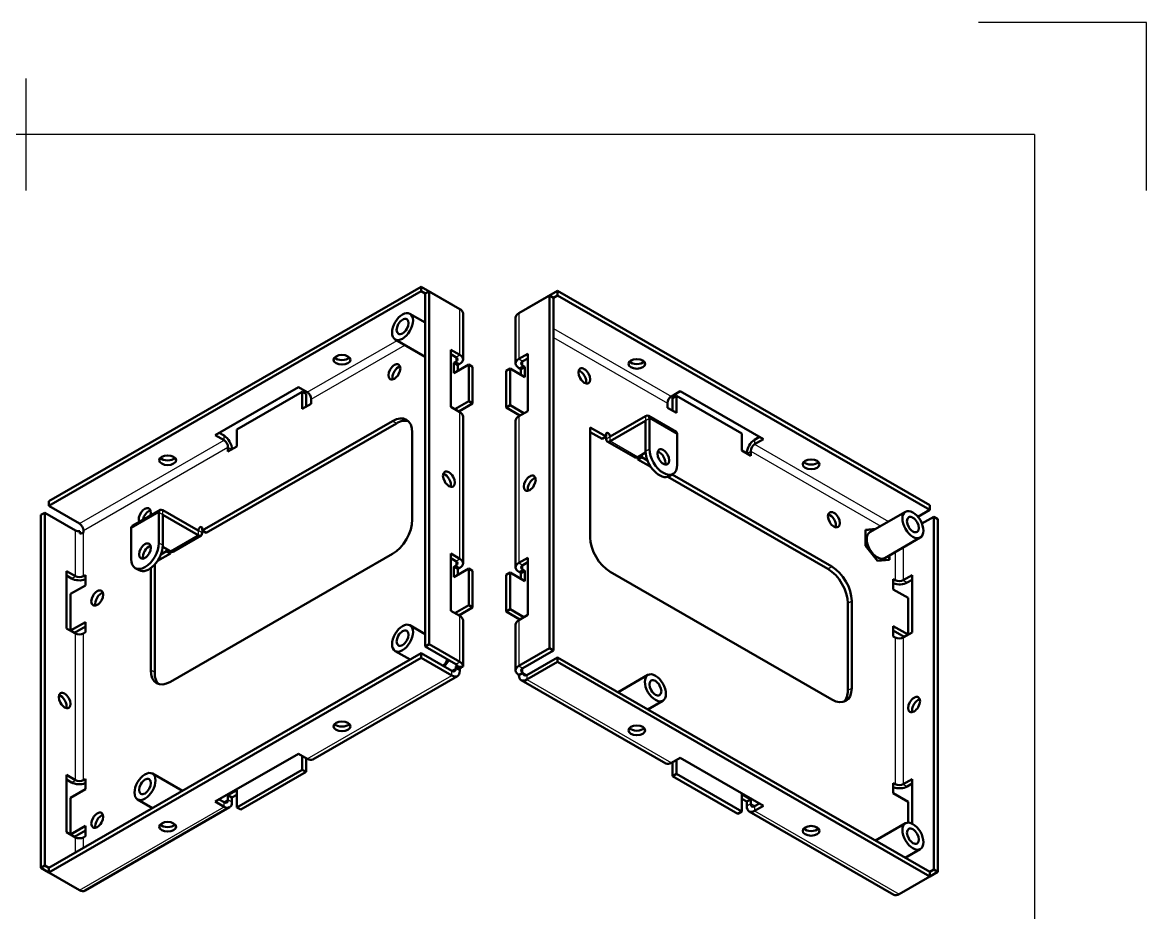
# Model space of a CAD drawing. Header units: millimetres. Extents: x 0 to 210, y 0 to 297.
# Drawn here: x 109.7 to 210, y 217.6 to 297 of the extents above; entities that cross this region are included whole.
import ezdxf

# ---------------------------------------------------------------- set-up
doc = ezdxf.new("R2010")
doc.units = ezdxf.units.MM
doc.header["$LTSCALE"] = 0.75
for name, color, linetype, lineweight in [('Border', 7, 'Continuous', 25), ('可见', 7, 'Continuous', 50), ('可见窄线', 7, 'Continuous', 25)]:
    doc.layers.add(name, color=color, linetype=linetype, lineweight=lineweight)

# ---------------------------------------------------------------- blocks, each defined once
blk = doc.blocks.new('ISO_A4(P)_SHEET')
at = {"layer": 'Border'}
for p, q in [((110, 292), (110, 282)), ((200, 287), (20, 287)), ((200, 287), (200, 10))]:
    blk.add_line(p, q, dxfattribs=at)
at = {"layer": 'Defpoints'}
for p, q in [((210, 297), (195, 297)), ((210, 282), (210, 297))]:
    blk.add_line(p, q, dxfattribs=at)

msp = doc.modelspace()

# ---------------------------------------------------------------- linework, layer by layer
at = {"layer": '可见', "extrusion": (1e-16, 0.817547, -0.575862)}
for p, q in [((112.037319, 254.286516, -24.007576), (145.271338, 273.424715, 3.162801)), ((145.271338, 273.015941, 3.450731), (112.037319, 253.877743, -23.719645)), ((148.007153, 271.849264, 0.926143), (145.271338, 273.424715, 3.162801)), ((145.271338, 273.015941, 3.450731), (145.271338, 273.424715, 3.162801)), ((145.271338, 273.015941, 3.450731), (145.626261, 272.811555, 3.160565)), ((145.624891, 272.810766, 4.027709), (145.978444, 273.014363, 4.316755)), ((145.978444, 273.014363, 4.316755), (148.714259, 271.438912, 2.080098)), ((145.978444, 241.538799, 26.487431), (145.978444, 273.014363, 4.316755)), ((154.70168, 271.487232, 0.926143), (157.437495, 273.062683, 3.162801)), ((157.437495, 273.062683, 3.162801), (190.671514, 253.924485, -24.007576)), ((157.437495, 272.65391, 3.450731), (157.437495, 273.062683, 3.162801)), ((145.624891, 272.810766, 4.027709), (145.624891, 241.335201, 26.198384)), ((156.730388, 272.652332, 4.316755), (153.994573, 271.076881, 2.080098)), ((156.730388, 241.176767, 26.487431), (156.730388, 272.652332, 4.316755)), ((157.083942, 272.448734, 4.027709), (156.730388, 272.652332, 4.316755)), ((157.437495, 272.65391, 3.450731), (157.082572, 272.449523, 3.160565)), ((157.083942, 272.448734, 4.027709), (157.083942, 240.97317, 26.198384)), ((190.671514, 253.515711, -23.719645), (157.437495, 272.65391, 3.450731)), ((145.624891, 270.239635, 2.699302), (144.268511, 271.020722, 3.808207)), ((149.007153, 271.031717, 1.502005), (149.007153, 266.943981, 4.381313)), ((153.70168, 266.581949, 4.381313), (153.70168, 270.669685, 1.502005)), ((145.624891, 267.181649, 1.618149), (142.946076, 268.724276, 3.808207)), ((148.714259, 267.351177, 4.959406), (147.922988, 267.80684, 5.606308)), ((147.922988, 267.80684, 5.606308), (147.922988, 262.69717, 9.205443)), ((147.922988, 267.399644, 5.028215), (148.360706, 267.147579, 4.67036)), ((153.994573, 266.989145, 4.959406), (154.785845, 267.444808, 5.606308)), ((154.785845, 267.037612, 5.028215), (154.348127, 266.785547, 4.67036)), ((154.785845, 267.444808, 5.606308), (154.785845, 262.335138, 9.205443)), ((148.360706, 266.740383, 4.092267), (148.183929, 266.638584, 3.947743)), ((148.183929, 266.638584, 3.947743), (148.183929, 265.718844, 4.595588)), ((148.183929, 266.638584, 3.947743), (148.537483, 266.434986, 3.658697)), ((148.183929, 265.718844, 4.595588), (149.509755, 266.482336, 5.679512)), ((148.537483, 266.434986, 3.658697), (148.714259, 266.536785, 3.80322)), ((148.537483, 265.922442, 4.019722), (148.537483, 266.434986, 3.658697)), ((149.509755, 266.482336, 5.679512), (149.509755, 263.212147, 7.982959)), ((149.863308, 266.278738, 5.390466), (149.509755, 266.482336, 5.679512)), ((149.863308, 263.008549, 7.693913), (149.863308, 266.278738, 5.390466)), ((153.199078, 266.120304, 5.679512), (152.845525, 265.916706, 5.390466)), ((152.845525, 265.916706, 5.390466), (152.845525, 262.646518, 7.693913)), ((153.199078, 262.850115, 7.982959), (153.199078, 266.120304, 5.679512)), ((154.524904, 265.356812, 4.595588), (153.199078, 266.120304, 5.679512)), ((154.17135, 266.072955, 3.658697), (153.994573, 266.174754, 3.80322)), ((154.524904, 266.276552, 3.947743), (154.17135, 266.072955, 3.658697)), ((154.17135, 265.56041, 4.019722), (154.17135, 266.072955, 3.658697)), ((154.348127, 266.378351, 4.092267), (154.524904, 266.276552, 3.947743)), ((154.524904, 266.276552, 3.947743), (154.524904, 265.356812, 4.595588)), ((126.886561, 260.189276, -14.759202), (134.311183, 264.464831, -8.689224)), ((128.826881, 260.703465, -15.548674), (134.660512, 264.062829, -10.779406)), ((134.311183, 264.464831, -8.689224), (135.102454, 264.009168, -9.336126)), ((134.660512, 264.062829, -10.779406), (135.014066, 263.859231, -11.068452)), ((134.660512, 264.062829, -10.779406), (134.660512, 262.529928, -9.699665)), ((135.014066, 262.733526, -10.275531), (135.014066, 263.859231, -11.068452)), ((168.39765, 264.1028, -8.689224), (167.606379, 263.647137, -9.336126)), ((168.39765, 264.1028, -8.689224), (175.822272, 259.827245, -14.759202)), ((135.456007, 262.988023, -9.04931), (134.660512, 262.529928, -9.699665)), ((135.456007, 263.396797, -9.337241), (135.456007, 262.988023, -9.04931)), ((149.509755, 263.212147, 7.982959), (148.269235, 262.49778, 6.968776)), ((148.622789, 262.294182, 6.67973), (149.863308, 263.008549, 7.693913)), ((149.509755, 263.212147, 7.982959), (149.863308, 263.008549, 7.693913)), ((152.845525, 262.646518, 7.693913), (153.199078, 262.850115, 7.982959)), ((153.199078, 262.850115, 7.982959), (154.439598, 262.135748, 6.968776)), ((167.252826, 263.034765, -9.337241), (167.252826, 262.625992, -9.04931)), ((167.694767, 263.4972, -11.068452), (168.048321, 263.700797, -10.779406)), ((167.694767, 262.371494, -10.275531), (167.694767, 263.4972, -11.068452)), ((168.048321, 263.700797, -10.779406), (173.881952, 260.341433, -15.548674)), ((168.048321, 263.700797, -10.779406), (168.048321, 262.167897, -9.699665)), ((147.922988, 262.69717, 9.205443), (148.714259, 262.241507, 8.558542)), ((149.007153, 261.834312, 7.980449), (149.007153, 248.753558, 17.194236)), ((154.086044, 261.93215, 6.67973), (152.845525, 262.646518, 7.693913)), ((154.785845, 262.335138, 9.205443), (153.994573, 261.879475, 8.558542)), ((162.129837, 260.057666, -0.965299), (165.290503, 261.877773, 1.618694)), ((165.542514, 261.902536, 1.909504), (168.017388, 260.477351, -0.113822)), ((167.252826, 262.625992, -9.04931), (168.048321, 262.167897, -9.699665)), ((125.733289, 251.666253, -12.967059), (142.703852, 261.43895, 0.907176)), ((143.057406, 261.235353, 0.618129), (126.086842, 251.462655, -13.256106)), ((153.70168, 248.391526, 17.194236), (153.70168, 261.47228, 7.980449)), ((160.358534, 251.062755, 7.52847), (160.358534, 260.873321, 0.618129)), ((160.358534, 260.873321, 0.618129), (161.772748, 260.058929, -0.538057)), ((165.290503, 261.468999, 1.906625), (162.129837, 259.648893, -0.677369)), ((165.294038, 258.750005, 3.826147), (165.294038, 261.466947, 1.912394)), ((165.647592, 261.670545, 2.201441), (165.647592, 258.953603, 4.115194)), ((126.886561, 260.189276, -14.759202), (127.677833, 259.733613, -15.406103)), ((127.241485, 260.393663, -15.337299), (127.677833, 260.142387, -15.694034)), ((128.826881, 260.703465, -15.548674), (128.826881, 259.170564, -14.468933)), ((144.471619, 260.413072, 3.792063), (144.471619, 252.646374, 9.26275)), ((161.419195, 259.855331, -0.827104), (160.358534, 260.466125, 0.040036)), ((161.419195, 259.855331, -0.827104), (161.772748, 260.058929, -0.538057)), ((161.772748, 260.058929, -0.538057), (161.772748, 260.263316, -0.682023)), ((168.122465, 257.528418, 2.091868), (168.122465, 260.24536, 0.178115)), ((173.881952, 260.341433, -15.548674), (173.881952, 258.808532, -14.468933)), ((175.467348, 260.031631, -15.337299), (175.031, 259.780355, -15.694034)), ((175.822272, 259.827245, -14.759202), (175.031, 259.371582, -15.406103)), ((128.031386, 258.712468, -15.119288), (128.826881, 259.170564, -14.468933)), ((128.031386, 259.121242, -15.407219), (128.031386, 258.712468, -15.119288)), ((128.384939, 258.917644, -15.696266), (128.384939, 258.916066, -15.695154)), ((161.877826, 259.624129, -0.968179), (164.352699, 258.198944, -2.991505)), ((174.677447, 258.350437, -15.119288), (173.881952, 258.808532, -14.468933)), ((164.601175, 258.022951, -3.428523), (164.954729, 258.226548, -3.139476)), ((164.601175, 258.022951, -3.428523), (164.601175, 258.221692, -3.568512)), ((165.768124, 257.35095, -4.382558), (164.601175, 258.022951, -3.428523)), ((164.604711, 258.223708, -2.700694), (165.298693, 258.623346, -2.133331)), ((164.954729, 258.42527, -3.279451), (164.954729, 258.226548, -3.139476)), ((164.954729, 258.226548, -3.139476), (165.461576, 257.934674, -3.553848)), ((174.323893, 258.555612, -15.696266), (174.323893, 258.554035, -15.695154)), ((174.677447, 258.75921, -15.407219), (174.677447, 258.350437, -15.119288)), ((181.571738, 248.250253, -17.302758), (167.294826, 256.47178, -5.63071)), ((167.404781, 256.520891, 2.814484), (167.758335, 256.724489, 3.103531)), ((167.660716, 256.668274, -5.351748), (181.925292, 248.453851, -17.013711)), ((112.037319, 253.877743, -23.719645), (112.037319, 254.286516, -24.007576)), ((112.037319, 253.877743, -23.719645), (114.773134, 252.302292, -25.956303)), ((190.671514, 253.515711, -23.719645), (190.671514, 253.924485, -24.007576)), ((111.683766, 253.265371, -23.720761), (111.330212, 253.061773, -24.009807)), ((111.330212, 221.586209, -1.839132), (111.330212, 253.061773, -24.009807)), ((114.419581, 251.68992, -25.957418), (111.683766, 253.265371, -23.720761)), ((111.683766, 253.265371, -23.720761), (111.683766, 221.789807, -1.550085)), ((119.488649, 252.084675, -12.542824), (121.963523, 253.50986, -10.519498)), ((121.858446, 250.560927, -8.313808), (121.858446, 253.277869, -10.227561)), ((122.211999, 253.074271, -10.516608), (122.211999, 250.357329, -8.602855)), ((122.215534, 253.485096, -10.810308), (125.3762, 251.66499, -13.394301)), ((125.3762, 251.256217, -13.106371), (122.215534, 253.076323, -10.522377)), ((185.310381, 251.520491, -23.36217), (188.492361, 253.352872, -20.760751)), ((190.671514, 253.515711, -23.719645), (189.600721, 252.899082, -24.595069)), ((189.960552, 252.290326, -24.591052), (191.025067, 252.90334, -23.720761)), ((191.025067, 252.90334, -23.720761), (191.025067, 221.427775, -1.550085)), ((191.025067, 252.90334, -23.720761), (191.378621, 252.699742, -24.009807)), ((119.383572, 251.852684, -12.250887), (119.383572, 249.135742, -10.337134)), ((125.733289, 251.87064, -13.111025), (125.733289, 251.666253, -12.967059)), ((184.919504, 251.737075, -22.988774), (185.83168, 251.820688, -24.163416)), ((184.919504, 251.706538, -23.015109), (185.768612, 251.784369, -24.108536)), ((191.378621, 221.224177, -1.839132), (191.378621, 252.699742, -24.009807)), ((114.818548, 251.606777, -26.075456), (114.850557, 251.404673, -26.362382)), ((114.818548, 251.402391, -25.93149), (114.818548, 251.606777, -26.075456)), ((115.126687, 251.68992, -25.957418), (115.126687, 251.485533, -25.813453)), ((123.153338, 249.806268, -15.420507), (125.628211, 251.231453, -13.397181)), ((126.086842, 251.462655, -13.256106), (125.733289, 251.666253, -12.967059)), ((184.919504, 250.306367, -21.981016), (184.919504, 251.737075, -22.988774)), ((186.632816, 249.224045, -23.36217), (189.814796, 251.056426, -20.760751)), ((122.044461, 249.541998, -15.98285), (122.551309, 249.833872, -15.568478)), ((122.207344, 250.230669, -14.562333), (122.901326, 249.831032, -15.129696)), ((122.551309, 249.833872, -15.568478), (122.551309, 250.032594, -15.708453)), ((122.904862, 249.630274, -15.857525), (122.551309, 249.833872, -15.568478)), ((122.904862, 249.829016, -15.997514), (122.904862, 249.630274, -15.857525)), ((185.991156, 248.973891, -22.353263), (184.919504, 250.306367, -21.981016)), ((122.904862, 249.630274, -15.857525), (121.737913, 248.958273, -16.81156)), ((142.703852, 249.584517, 9.257171), (122.904862, 238.183036, -6.929437)), ((147.922988, 249.616416, 18.419231), (147.922988, 244.506747, 22.018366)), ((148.714259, 249.160753, 17.772329), (147.922988, 249.616416, 18.419231)), ((147.922988, 249.20922, 17.841138), (148.360706, 248.957155, 17.483283)), ((153.994573, 248.798721, 17.772329), (154.785845, 249.254384, 18.419231)), ((154.785845, 248.847189, 17.841138), (154.348127, 248.595124, 17.483283)), ((154.785845, 249.254384, 18.419231), (154.785845, 244.144715, 22.018366)), ((187.062808, 249.072121, -23.733268), (185.991156, 248.973891, -22.353263)), ((187.04325, 249.460398, -24.030683), (187.04325, 249.070328, -23.755927)), ((187.062808, 249.471661, -24.014694), (187.062808, 249.072121, -23.733268)), ((113.628309, 242.948178, -18.832073), (113.628309, 248.057848, -22.431208)), ((113.628309, 248.057848, -22.431208), (114.419581, 247.602185, -23.07811)), ((120.101256, 248.128215, -9.614518), (119.747702, 248.331813, -9.325471)), ((121.137095, 239.208915, -9.814324), (121.137095, 248.32002, -16.23198)), ((121.490648, 248.641591, -16.890944), (121.490648, 239.005317, -10.10337)), ((148.360706, 248.54996, 16.905189), (148.183929, 248.448161, 16.760666)), ((148.183929, 248.448161, 16.760666), (148.183929, 247.52842, 17.408511)), ((148.183929, 248.448161, 16.760666), (148.537483, 248.244563, 16.47162)), ((148.183929, 247.52842, 17.408511), (149.509755, 248.291912, 18.492435)), ((148.537483, 248.244563, 16.47162), (148.714259, 248.346362, 16.616143)), ((148.537483, 247.732018, 16.832645), (148.537483, 248.244563, 16.47162)), ((149.509755, 248.291912, 18.492435), (149.509755, 245.021724, 20.795882)), ((149.863308, 248.088314, 18.203389), (149.509755, 248.291912, 18.492435)), ((149.863308, 244.818126, 20.506835), (149.863308, 248.088314, 18.203389)), ((153.199078, 247.92988, 18.492435), (152.845525, 247.726283, 18.203389)), ((153.199078, 244.659692, 20.795882), (153.199078, 247.92988, 18.492435)), ((154.524904, 247.166388, 17.408511), (153.199078, 247.92988, 18.492435)), ((154.17135, 247.882531, 16.47162), (153.994573, 247.98433, 16.616143)), ((154.524904, 248.086129, 16.760666), (154.17135, 247.882531, 16.47162)), ((154.17135, 247.369986, 16.832645), (154.17135, 247.882531, 16.47162)), ((154.348127, 248.187928, 16.905189), (154.524904, 248.086129, 16.760666)), ((154.524904, 248.086129, 16.760666), (154.524904, 247.166388, 17.408511)), ((181.925292, 236.599417, -8.663716), (162.126301, 248.000897, 7.522891)), ((114.066027, 247.398587, -23.367156), (113.628309, 247.650652, -23.009301)), ((115.303464, 246.784243, -22.285742), (113.977639, 246.020751, -23.369667)), ((115.126687, 247.602185, -23.07811), (115.303464, 247.703984, -22.933587)), ((115.303464, 247.703984, -22.933587), (115.303464, 246.784243, -22.285742)), ((152.845525, 247.726283, 18.203389), (152.845525, 244.456094, 20.506835)), ((187.405369, 247.341952, -22.933587), (187.405369, 246.422211, -22.285742)), ((187.582146, 247.240153, -23.07811), (187.405369, 247.341952, -22.933587)), ((189.080524, 247.695816, -22.431208), (188.289252, 247.240153, -23.07811)), ((188.642806, 247.036555, -23.367156), (189.080524, 247.28862, -23.009301)), ((189.080524, 242.586146, -18.832073), (189.080524, 247.695816, -22.431208)), ((113.977639, 242.750563, -21.06622), (113.977639, 246.020751, -23.369667)), ((187.405369, 246.422211, -22.285742), (188.731194, 245.658719, -23.369667)), ((149.509755, 245.021724, 20.795882), (148.269235, 244.307356, 19.781699)), ((148.622789, 244.103758, 19.492652), (149.863308, 244.818126, 20.506835)), ((149.509755, 245.021724, 20.795882), (149.863308, 244.818126, 20.506835)), ((183.339505, 237.421698, -11.83765), (183.339505, 245.188396, -17.308337)), ((183.693059, 245.391994, -17.01929), (183.693059, 237.625296, -11.548603)), ((188.731194, 245.658719, -23.369667), (188.731194, 242.388531, -21.06622)), ((147.922988, 244.506747, 22.018366), (148.714259, 244.051084, 21.371465)), ((152.845525, 244.456094, 20.506835), (153.199078, 244.659692, 20.795882)), ((154.086044, 243.741726, 19.492652), (152.845525, 244.456094, 20.506835)), ((153.199078, 244.659692, 20.795882), (154.439598, 243.945324, 19.781699)), ((154.785845, 244.144715, 22.018366), (153.994573, 243.689052, 21.371465)), ((114.419581, 242.492515, -19.478974), (113.628309, 242.948178, -18.832073)), ((113.977639, 242.750563, -21.06622), (115.303464, 243.514055, -19.982295)), ((114.331192, 242.546965, -21.355267), (113.977639, 242.750563, -21.06622)), ((115.303464, 243.106859, -20.560388), (114.331192, 242.546965, -21.355267)), ((115.303464, 243.514055, -19.982295), (115.303464, 242.594314, -19.334451)), ((145.624891, 242.443032, 22.2786), (144.268511, 243.224119, 23.387505)), ((149.007153, 243.643888, 20.793372), (149.007153, 239.556152, 23.67268)), ((153.70168, 239.194121, 23.67268), (153.70168, 243.281856, 20.793372)), ((187.405369, 243.152023, -19.982295), (187.405369, 242.232282, -19.334451)), ((188.731194, 242.388531, -21.06622), (187.405369, 243.152023, -19.982295)), ((115.303464, 242.594314, -19.334451), (115.126687, 242.492515, -19.478974)), ((187.405369, 242.744827, -20.560388), (188.377641, 242.184933, -21.355267)), ((187.405369, 242.232282, -19.334451), (187.582146, 242.130483, -19.478974)), ((188.289252, 242.130483, -19.478974), (189.080524, 242.586146, -18.832073)), ((188.731194, 242.388531, -21.06622), (188.377641, 242.184933, -21.355267)), ((144.286565, 240.155737, 22.291592), (142.946076, 240.927673, 23.387505)), ((145.624891, 241.335201, 26.198384), (145.978444, 241.538799, 26.487431)), ((145.624891, 241.335201, 26.198384), (148.360706, 239.75975, 23.961727)), ((148.714259, 239.963348, 24.250773), (145.978444, 241.538799, 26.487431)), ((153.994573, 239.601316, 24.250773), (156.730388, 241.176767, 26.487431)), ((157.083942, 240.97317, 26.198384), (154.348127, 239.397718, 23.961727)), ((157.083942, 240.97317, 26.198384), (156.730388, 241.176767, 26.487431)), ((145.271338, 240.72283, 26.197269), (112.037319, 221.584631, -0.973108)), ((112.037319, 221.175858, -0.685177), (145.271338, 240.314056, 26.4852)), ((145.271338, 240.72283, 26.197269), (148.007153, 239.147379, 23.960611)), ((145.271338, 240.72283, 26.197269), (145.271338, 240.314056, 26.4852)), ((145.271338, 240.314056, 26.4852), (148.007153, 238.738605, 24.248542)), ((147.776068, 240.096421, 22.144558), (147.327547, 239.538737, 21.988761)), ((157.437495, 240.360798, 26.197269), (154.70168, 238.785347, 23.960611)), ((157.437495, 239.952025, 26.4852), (154.70168, 238.376573, 24.248542)), ((190.671514, 221.2226, -0.973108), (157.437495, 240.360798, 26.197269)), ((157.437495, 240.360798, 26.197269), (157.437495, 239.952025, 26.4852)), ((157.437495, 239.952025, 26.4852), (190.671514, 220.813826, -0.685177)), ((148.360706, 239.352555, 23.383634), (148.360706, 239.556941, 23.239668)), ((148.360706, 239.556941, 23.239668), (148.714259, 239.353343, 22.950622)), ((148.505086, 239.582305, 23.59871), (148.505086, 239.53, 23.635552)), ((148.505086, 239.53, 23.635552), (149.003019, 239.503848, 23.598424)), ((148.714259, 239.148957, 23.094587), (148.714259, 239.353343, 22.950622)), ((154.348127, 238.990523, 23.383634), (153.994573, 238.786925, 23.094587)), ((162.838198, 237.25074, 15.421112), (165.511391, 238.79013, 17.606573)), ((148.506185, 238.689569, 23.67268), (135.601486, 231.258247, 13.122481)), ((167.107347, 230.896215, 13.122481), (154.202648, 238.327537, 23.67268)), ((162.829122, 237.255967, 14.231708), (162.85071, 237.257945, 14.203908)), ((165.493337, 235.721747, 16.51066), (166.833826, 236.493684, 17.606573)), ((126.886561, 227.487391, 8.275266), (134.311183, 231.762946, 14.345244)), ((135.102454, 231.307283, 13.698342), (134.311183, 231.762946, 14.345244)), ((134.660512, 230.33901, 12.974889), (134.660512, 231.561781, 12.113597)), ((135.014066, 230.135412, 12.685843), (135.014066, 231.358183, 11.824551)), ((167.606379, 230.945252, 13.698342), (168.39765, 231.400915, 14.345244)), ((167.694767, 229.773381, 12.685843), (167.694767, 230.996151, 11.824551)), ((168.048321, 229.976978, 12.974889), (168.048321, 231.199749, 12.113597)), ((168.39765, 231.400915, 14.345244), (175.822272, 227.12536, 8.275266)), ((113.628309, 224.757754, -6.01915), (113.628309, 229.867424, -9.618285)), ((113.628309, 229.867424, -9.618285), (114.419581, 229.411761, -10.265187)), ((123.960733, 228.450869, 2.414018), (121.287541, 229.990258, 4.599479)), ((134.660512, 230.33901, 12.974889), (128.826881, 226.979646, 8.205621)), ((129.180435, 226.776048, 7.916575), (135.014066, 230.135412, 12.685843)), ((135.014066, 230.135412, 12.685843), (134.660512, 230.33901, 12.974889)), ((168.048321, 229.976978, 12.974889), (167.694767, 229.773381, 12.685843)), ((167.694767, 229.773381, 12.685843), (173.528398, 226.414016, 7.916575)), ((173.881952, 226.617614, 8.205621), (168.048321, 229.976978, 12.974889)), ((114.066027, 229.208163, -10.554234), (113.628309, 229.460228, -10.196379)), ((115.126687, 229.411761, -10.265187), (115.303464, 229.51356, -10.120664)), ((115.303464, 229.51356, -10.120664), (115.303464, 228.59382, -9.472819)), ((187.405369, 229.151528, -10.120664), (187.405369, 228.231788, -9.472819)), ((187.582146, 229.049729, -10.265187), (187.405369, 229.151528, -10.120664)), ((189.080524, 229.505392, -9.618285), (188.289252, 229.049729, -10.265187)), ((188.642806, 228.846131, -10.554234), (189.080524, 229.098196, -10.196379)), ((189.080524, 225.530067, -6.818157), (189.080524, 229.505392, -9.618285)), ((115.303464, 228.59382, -9.472819), (113.977639, 227.830328, -10.556744)), ((113.977639, 224.560139, -8.253297), (113.977639, 227.830328, -10.556744)), ((123.948221, 228.458074, 1.196814), (123.969809, 228.456095, 1.224613)), ((128.031386, 228.054451, 6.475526), (128.826881, 228.512546, 7.12588)), ((128.031386, 227.645678, 6.763456), (128.031386, 228.054451, 6.475526)), ((128.031386, 228.054451, 6.475526), (128.384939, 227.850853, 6.186479)), ((128.826881, 228.105351, 6.547787), (128.384939, 227.850853, 6.186479)), ((128.384939, 227.850853, 6.186479), (128.384939, 227.44208, 6.47441)), ((128.826881, 226.979646, 8.205621), (128.826881, 228.512546, 7.12588)), ((173.881952, 226.617614, 8.205621), (173.881952, 228.150515, 7.12588)), ((174.677447, 227.69242, 6.475526), (173.881952, 228.150515, 7.12588)), ((173.881952, 227.743319, 6.547787), (174.323893, 227.488822, 6.186479)), ((187.405369, 228.231788, -9.472819), (188.731194, 227.468296, -10.556744)), ((128.176865, 226.982692, 7.052503), (115.272166, 219.55137, -3.497696)), ((121.305594, 226.921876, 3.503566), (119.965105, 227.693812, 4.599479)), ((127.677833, 227.031728, 7.628365), (126.886561, 227.487391, 8.275266)), ((127.241485, 227.691778, 7.697169), (127.677833, 227.440502, 7.340434)), ((128.826881, 226.979646, 8.205621), (129.180435, 226.776048, 7.916575)), ((174.677447, 227.69242, 6.475526), (174.323893, 227.488822, 6.186479)), ((174.323893, 227.488822, 6.186479), (174.323893, 227.080048, 6.47441)), ((174.677447, 227.283646, 6.763456), (174.677447, 227.69242, 6.475526)), ((175.467348, 227.329746, 7.697169), (175.031, 227.07847, 7.340434)), ((175.031, 226.669697, 7.628365), (175.822272, 227.12536, 8.275266)), ((188.731194, 227.468296, -10.556744), (188.731194, 225.618204, -9.253581)), ((173.528398, 226.414016, 7.916575), (173.881952, 226.617614, 8.205621)), ((187.436667, 219.189339, -3.497696), (174.531968, 226.62066, 7.052503)), ((114.419581, 224.302092, -6.666051), (113.628309, 224.757754, -6.01915)), ((113.977639, 224.560139, -8.253297), (115.303464, 225.323631, -7.169373)), ((115.303464, 224.916435, -7.747466), (114.331192, 224.356541, -8.542344)), ((115.303464, 225.323631, -7.169373), (115.303464, 224.403891, -6.521528)), ((185.819168, 224.01688, -3.366914), (188.492361, 225.556269, -1.181453)), ((187.405369, 224.961599, -7.169373), (187.405369, 224.930312, -7.147334)), ((187.432535, 224.945955, -7.191582), (187.405369, 224.961599, -7.169373)), ((114.331192, 224.356541, -8.542344), (113.977639, 224.560139, -8.253297)), ((115.303464, 224.403891, -6.521528), (115.126687, 224.302092, -6.666051)), ((185.810092, 224.022106, -4.556319), (185.83168, 224.024085, -4.584118)), ((188.474308, 222.487887, -2.277366), (189.814796, 223.259823, -1.181453)), ((111.683766, 221.789807, -1.550085), (111.330212, 221.586209, -1.839132)), ((111.683766, 221.789807, -1.550085), (112.038689, 221.58542, -1.840252)), ((112.037319, 221.179013, -2.417225), (111.330212, 221.586209, -1.839132)), ((112.037319, 221.584631, -0.973108), (112.037319, 221.175858, -0.685177)), ((112.037319, 221.175858, -0.685177), (114.773134, 219.600407, -2.921835)), ((190.671514, 220.813826, -0.685177), (187.935699, 219.238375, -2.921835)), ((191.025067, 221.427775, -1.550085), (190.670144, 221.223388, -1.840252)), ((190.671514, 220.816982, -2.417225), (191.378621, 221.224177, -1.839132)), ((190.671514, 221.2226, -0.973108), (190.671514, 220.813826, -0.685177)), ((191.025067, 221.427775, -1.550085), (191.378621, 221.224177, -1.839132))]:
    msp.add_line(p, q, dxfattribs=at)
at = {"layer": '可见', "extrusion": (-0.707107, 0.407196, 0.578093)}
for centre, radius in [((-305.531703, -2.804986, 10.546732), 1.325), ((-281.443627, 21.190111, 10.546732), 1.325), ((-299.08706, 15.19653, -45.806773), 0.75), ((-258.507138, -1.835255, 10.546732), 1.325)]:
    msp.add_circle(centre, radius, dxfattribs=at)
at = {"layer": '可见', "extrusion": (0.707107, -0.407196, -0.578093)}
for centre in [(305.531703, -2.804986, -10.546732), (301.6684, -6.719772, -6.074391), (299.08706, 15.19653, -2.693227), (276.708197, -19.260316, -11.054247), (270.952383, -29.053074, -6.074391), (281.443627, 21.190111, -10.546732), (258.507138, -1.835255, -10.546732), (253.771917, -11.938924, -6.074391)]:
    msp.add_circle(centre, 0.75, dxfattribs=at)
at = {"layer": '可见', "extrusion": (-8.6e-15, -0.817547, 0.575862)}
msp.add_circle((138.20027, 149.433958, -221.216254), 0.75, dxfattribs=at)
at = {"layer": '可见', "extrusion": (1e-16, 0.817547, -0.575862)}
for centre in [(-164.508563, 149.225478, 220.920276), (-122.643921, 133.877609, 221.216254), (-164.508563, 149.225478, 180.920276), (-122.643921, 133.877609, 181.216254)]:
    msp.add_circle(centre, 0.75, dxfattribs=at)
at = {"layer": '可见', "extrusion": (-0.707107, -0.407196, -0.578093)}
for centre in [(-150.29321, -158.26214, -219.974441), (-140.506377, -155.570518, -224.954297), (-128.062459, -180.579034, -219.974441), (-124.162642, -184.457448, -224.446783), (-123.011056, -137.436985, -224.446783), (-148.339333, -136.55472, -168.388113), (-100.074567, -160.462351, -224.446783)]:
    msp.add_circle(centre, 0.75, dxfattribs=at)
at = {"layer": '可见', "extrusion": (6.7e-15, -0.817547, 0.575862)}
msp.add_circle((180.064912, 133.669129, -220.920276), 0.75, dxfattribs=at)
at = {"layer": '可见', "extrusion": (0.707107, 0.407196, 0.578093)}
for centre, radius in [((148.339333, -136.55472, 216.888113), 0.75), ((124.162642, -184.457448, 224.446783), 1.325), ((123.011056, -137.436985, 224.446783), 1.325), ((100.074567, -160.462351, 224.446783), 1.325)]:
    msp.add_circle(centre, radius, dxfattribs=at)
at = {"layer": '可见', "extrusion": (-4.7e-15, -0.817547, 0.575862)}
msp.add_circle((138.20027, 149.433958, -181.216254), 0.75, dxfattribs=at)
at = {"layer": '可见', "extrusion": (2.8e-15, -0.817547, 0.575862)}
msp.add_circle((180.064912, 133.669129, -180.920276), 0.75, dxfattribs=at)
at = {"layer": '可见', "extrusion": (0.707107, 0.407196, 0.578093)}
for centre, radius, start, end in [((161.01126, -151.110097, 215.888113), 1, 310.074991, 315.110793), ((150.29321, -158.26214, 219.474441), 0.75, 208.066472, 331.933528), ((144.633632, -156.858868, 219.474441), 0.25, 225.110793, 269.843314), ((140.506377, -155.570518, 224.954297), 1.75, 45.110793, 225.110793), ((140.506377, -155.570518, 224.454297), 0.75, 208.066472, 331.933528), ((158.318719, -142.817493, 183.388113), 0.005, 315.110793, 45.110793), ((128.062459, -180.579034, 219.474441), 0.75, 208.066472, 331.933528), ((158.318719, -142.817493, 179.888113), 0.505, 0, 45.110793), ((155.525492, -146.344191, 183.388113), 0.005, 135.110793, 225.110793), ((155.525492, -146.344191, 179.888113), 0.505, 135.110793, 180), ((122.748229, -174.932445, 219.474441), 2.5, 225.110793, 315.110793), ((133.735057, -123.93918, 215.888113), 0.5, 135.110793, 225.110793), ((133.735057, -123.93918, 215.888113), 1, 135.110793, 225.110793), ((148.339333, -136.55472, 167.888113), 0.75, 208.066472, 331.933528), ((116.017737, -168.227932, 219.474441), 2.5, 188.114321, 225.110793), ((133.735057, -123.93918, 187.138113), 0.5, 135.110793, 225.110793), ((133.735057, -123.93918, 168.888113), 1, 135.110793, 180)]:
    msp.add_arc(centre, radius, start, end, dxfattribs=at)
at = {"layer": '可见', "extrusion": (1e-16, 0.817547, -0.575862)}
for centre, radius, start, end in [((-148.007153, 157.304745, 220.716254), 1, 135, 180), ((-138.20027, 149.433958, 221.716254), 0.75, 208.244244, 331.755756), ((-148.007153, 157.304745, 215.716254), 0.5, 135, 225), ((-154.70168, 157.096265, 215.420276), 1, 315, 45), ((-148.007153, 157.304745, 209.466254), 1, 135, 180), ((-180.064912, 133.669129, 221.420276), 0.75, 208.244244, 331.755756), ((-114.773134, 124.070726, 220.716254), 0.5, 264.788736, 315), ((-114.773134, 124.070726, 220.466254), 0.5, 225, 264.788736), ((-148.007153, 157.304745, 193.466254), 0.5, 135, 225), ((-154.70168, 157.096265, 193.170276), 1, 315, 45), ((-114.773134, 124.070726, 215.716254), 1, 237.97224, 315), ((-187.935699, 123.862246, 215.420276), 0.5, 225, 315), ((-148.007153, 157.304745, 187.216254), 1, 135, 180), ((-114.773134, 124.070726, 209.466254), 0.5, 225, 315), ((-148.007153, 157.304745, 182.216254), 0.5, 135, 185.211264), ((-148.007153, 157.304745, 182.466254), 1, 205.91013, 225), ((-154.70168, 157.096265, 181.920276), 1, 315, 45), ((-138.20027, 149.433958, 181.716254), 0.75, 208.244244, 331.755756), ((-114.773134, 124.070726, 193.466254), 1, 237.97224, 315), ((-187.935699, 123.862246, 193.170276), 0.5, 225, 315), ((-180.064912, 133.669129, 181.420276), 0.75, 208.244244, 331.755756), ((-114.773134, 124.070726, 187.216254), 0.5, 225, 315)]:
    msp.add_arc(centre, radius, start, end, dxfattribs=at)
at = {"layer": '可见', "extrusion": (2.2e-15, -0.817547, 0.575862)}
msp.add_arc((154.70168, 157.096265, -220.420276), 1, 135, 180, dxfattribs=at)
at = {"layer": '可见', "extrusion": (0.707107, -0.407196, -0.578093)}
for centre, radius, start, end in [((311.758987, 0.641153, -1.693227), 1, 310.074991, 315.110793), ((296.001301, -1.42742, -6.074391), 2.5, 315.110793, 45.110793), ((309.066446, 8.933758, 9.306773), 0.505, 315.110793, 45.110793), ((306.27322, 5.40706, 9.306773), 0.505, 135.110793, 225.110793), ((279.437648, -29.036666, -6.074391), 0.75, 198.185978, 72.035608), ((280.835451, -20.548666, -6.074391), 0.25, 225.110793, 45.110793), ((289.270809, 5.277092, -6.074391), 2.5, 45.110793, 135.110793), ((276.708197, -19.260316, -10.554247), 1.75, 45.110793, 180), ((281.443627, 21.190111, -6.046732), 1.325, 74.011114, 104.964091), ((269.510141, -14.560146, -6.074391), 2.5, 135.110793, 225.110793), ((284.482785, 27.81207, -1.693227), 1, 135.110793, 225.110793), ((284.482785, 27.81207, -1.693227), 0.5, 135.110793, 225.110793), ((299.08706, 15.19653, 46.306773), 0.75, 208.066472, 331.933528), ((284.482785, 27.81207, 27.056773), 0.5, 135.110793, 225.110793), ((284.482785, 27.81207, 45.306773), 1, 135.110793, 180)]:
    msp.add_arc(centre, radius, start, end, dxfattribs=at)
at = {"layer": '可见', "extrusion": (-4.8e-15, -0.817547, 0.575862)}
msp.add_arc((148.007153, 157.304745, -215.716254), 1, 315, 45, dxfattribs=at)
at = {"layer": '可见', "extrusion": (-0.707107, 0.407196, 0.578093)}
for centre, radius, start, end in [((-301.6684, -6.719772, 5.574391), 0.75, 208.066472, 331.933528), ((-311.758987, 0.641153, -16.556773), 0.5, 224.889207, 314.889207), ((-296.001301, -1.42742, 5.574391), 2.5, 188.114321, 224.889207), ((-309.066446, 8.933758, -9.306773), 0.005, 134.889207, 224.889207), ((-306.27322, 5.40706, -9.306773), 0.005, 314.889207, 44.889207), ((-309.066446, 8.933758, -12.806773), 0.505, 134.889207, 180), ((-311.758987, 0.641153, -27.056773), 1, 224.889207, 314.889207), ((-311.758987, 0.641153, -27.056773), 0.5, 224.889207, 314.889207), ((-306.27322, 5.40706, -12.806773), 0.505, 0, 44.889207), ((-299.08706, 15.19653, 2.193227), 0.75, 208.066472, 331.933528), ((-279.437648, -29.036666, 5.574391), 0.75, 208.066472, 302.692275), ((-280.835451, -20.548666, 5.574391), 0.25, 270.156686, 314.889207), ((-276.708197, -19.260316, 11.054247), 1.75, 314.889207, 134.889207), ((-276.708197, -19.260316, 10.554247), 0.75, 208.066472, 331.933528), ((-270.952383, -29.053074, 5.574391), 0.75, 208.066472, 331.933528), ((-269.510141, -14.560146, 5.574391), 2.5, 314.889207, 351.885679), ((-284.482785, 27.81207, -16.556773), 1, 0, 44.889207), ((-284.482785, 27.81207, -27.056773), 1, 314.889207, 44.889207), ((-253.771917, -11.938924, 5.574391), 0.75, 208.066472, 331.933528)]:
    msp.add_arc(centre, radius, start, end, dxfattribs=at)
at = {"layer": '可见', "extrusion": (1.7e-15, -0.817547, 0.575862)}
msp.add_arc((154.70168, 157.096265, -215.420276), 0.5, 135, 225, dxfattribs=at)
at = {"layer": '可见', "extrusion": (7.1e-15, -0.817547, 0.575862)}
msp.add_arc((164.508563, 149.225478, -221.420276), 0.75, 208.244244, 331.755756, dxfattribs=at)
at = {"layer": '可见', "extrusion": (-0.707107, -0.407196, -0.578093)}
for centre, radius, start, end in [((-161.01126, -151.110097, -197.638113), 0.5, 224.889207, 314.889207), ((-161.01126, -151.110097, -187.138113), 1, 224.889207, 314.889207), ((-144.633632, -156.858868, -219.974441), 0.25, 134.889207, 314.889207), ((-161.01126, -151.110097, -187.138113), 0.5, 224.889207, 314.889207), ((-140.506377, -155.570518, -224.454297), 1.75, 0, 134.889207), ((-148.339333, -136.55472, -216.388113), 0.75, 208.066472, 331.933528), ((-158.318719, -142.817493, -183.388113), 0.505, 134.889207, 224.889207), ((-161.01126, -151.110097, -168.888113), 0.5, 224.889207, 314.889207), ((-155.525492, -146.344191, -183.388113), 0.505, 314.889207, 44.889207), ((-135.778405, -148.390694, -219.974441), 2.5, 44.889207, 134.889207), ((-124.162642, -184.457448, -219.946783), 1.325, 0, 180), ((-122.748229, -174.932445, -219.974441), 2.5, 224.889207, 314.889207), ((-116.017737, -168.227932, -219.974441), 2.5, 314.889207, 44.889207), ((-133.735057, -123.93918, -197.638113), 1, 360, 44.889207), ((-133.735057, -123.93918, -187.138113), 1, 314.889207, 44.889207)]:
    msp.add_arc(centre, radius, start, end, dxfattribs=at)
at = {"layer": '可见', "extrusion": (5e-15, -0.817547, 0.575862)}
msp.add_arc((154.70168, 157.096265, -209.170276), 1, 135, 180, dxfattribs=at)
at = {"layer": '可见', "extrusion": (-8.1e-15, -0.817547, 0.575862)}
msp.add_arc((122.643921, 133.877609, -221.716254), 0.75, 208.244244, 331.755756, dxfattribs=at)
at = {"layer": '可见', "extrusion": (-2.7e-15, -0.817547, 0.575862)}
msp.add_arc((148.007153, 157.304745, -193.466254), 1, 315, 45, dxfattribs=at)
at = {"layer": '可见', "extrusion": (8.4e-15, -0.817547, 0.575862)}
msp.add_arc((154.70168, 157.096265, -193.170276), 0.5, 135, 225, dxfattribs=at)
at = {"layer": '可见', "extrusion": (-4.9e-15, -0.817547, 0.575862)}
msp.add_arc((114.773134, 124.070726, -215.716254), 0.5, 225, 315, dxfattribs=at)
at = {"layer": '可见', "extrusion": (2.9e-15, -0.817547, 0.575862)}
msp.add_arc((187.935699, 123.862246, -215.420276), 1, 237.97224, 315, dxfattribs=at)
at = {"layer": '可见', "extrusion": (-2.3e-14, -0.817547, 0.575862)}
msp.add_arc((154.70168, 157.096265, -186.920276), 1, 135, 180, dxfattribs=at)
at = {"layer": '可见', "extrusion": (3.5e-15, -0.817547, 0.575862)}
msp.add_arc((187.935699, 123.862246, -209.170276), 0.5, 225, 315, dxfattribs=at)
at = {"layer": '可见', "extrusion": (-2.26e-14, -0.817547, 0.575862)}
msp.add_arc((148.007153, 157.304745, -182.216254), 1, 354.788736, 45, dxfattribs=at)
at = {"layer": '可见', "extrusion": (-1e-16, -0.817547, 0.575862)}
msp.add_arc((148.007153, 157.304745, -182.466254), 0.5, 315, 339.211251, dxfattribs=at)
at = {"layer": '可见', "extrusion": (-1.71e-14, -0.817547, 0.575862)}
msp.add_arc((154.70168, 157.096265, -181.920276), 0.5, 135, 225, dxfattribs=at)
at = {"layer": '可见', "extrusion": (3.6e-15, -0.817547, 0.575862)}
msp.add_arc((164.508563, 149.225478, -181.420276), 0.75, 208.244244, 331.755756, dxfattribs=at)
at = {"layer": '可见', "extrusion": (-2.3e-15, -0.817547, 0.575862)}
msp.add_arc((114.773134, 124.070726, -193.466254), 0.5, 225, 315, dxfattribs=at)
at = {"layer": '可见', "extrusion": (8e-16, -0.817547, 0.575862)}
msp.add_arc((187.935699, 123.862246, -193.170276), 1, 237.97224, 315, dxfattribs=at)
at = {"layer": '可见', "extrusion": (1.5e-15, -0.817547, 0.575862)}
msp.add_arc((122.643921, 133.877609, -181.716254), 0.75, 208.244244, 331.755756, dxfattribs=at)
at = {"layer": '可见窄线', "extrusion": (1e-16, 0.817547, -0.575862)}
for p, q in [((148.007153, 271.846108, 0.928366), (148.007153, 271.849264, 0.926143)), ((148.714259, 267.351177, 4.959406), (148.714259, 271.438912, 2.080098)), ((153.994573, 271.076881, 2.080098), (153.994573, 266.989145, 4.959406)), ((154.70168, 271.487232, 0.926143), (154.70168, 271.484076, 0.928366)), ((157.083942, 269.706605, -0.733537), (167.606379, 263.647137, -9.336126)), ((157.083942, 268.890636, -1.0237), (167.252826, 263.034765, -9.337241)), ((135.102454, 264.009168, -9.336126), (143.118223, 268.625143, -2.782857)), ((135.456007, 263.396797, -9.337241), (143.8267, 268.217158, -2.493806)), ((148.360706, 267.147579, 4.67036), (148.714259, 267.351177, 4.959406)), ((148.360706, 267.147579, 3.805447), (148.360706, 266.740383, 4.092267)), ((153.994573, 266.989145, 4.959406), (154.348127, 266.785547, 4.67036)), ((148.360706, 266.740383, 4.092267), (148.714259, 266.536785, 3.80322)), ((153.994573, 266.174754, 3.80322), (154.348127, 266.378351, 4.092267)), ((154.348127, 266.378351, 4.092267), (154.348127, 266.785547, 3.805447)), ((148.714259, 249.160753, 17.772329), (148.714259, 262.241507, 8.558542)), ((153.994573, 261.879475, 8.558542), (153.994573, 248.798721, 17.772329)), ((165.290503, 261.877773, 1.618694), (165.290503, 261.468999, 1.906625)), ((143.057406, 261.235353, 0.618129), (142.703852, 261.43895, 0.907176)), ((165.290503, 261.468999, 1.906625), (165.294038, 261.466963, 1.903734)), ((165.647592, 261.670545, 2.201441), (165.294038, 261.466947, 1.912394)), ((168.122465, 260.24536, 0.178115), (165.647592, 261.670545, 2.201441)), ((127.677833, 259.733613, -15.406103), (127.677833, 260.142387, -15.694034)), ((161.772748, 259.85612, -1.260116), (162.126301, 260.059718, -0.971069)), ((162.126301, 260.059718, -0.971069), (162.129851, 260.057674, -0.973971)), ((162.129837, 259.648893, -0.677369), (162.129837, 260.057666, -0.965299)), ((114.773134, 252.302292, -25.956303), (127.677833, 259.733613, -15.406103)), ((115.126687, 251.68992, -25.957418), (128.031386, 259.121242, -15.407219)), ((128.031386, 259.121242, -15.407219), (128.384939, 258.917644, -15.696266)), ((164.604711, 258.223708, -2.700694), (162.129837, 259.648893, -0.677369)), ((165.294038, 258.750005, 3.826147), (165.647592, 258.953603, 4.115194)), ((175.031, 259.780355, -15.694034), (175.031, 259.371582, -15.406103)), ((175.031, 259.371582, -15.406103), (186.98751, 252.486286, -25.181114)), ((174.323893, 258.555612, -15.696266), (174.677447, 258.75921, -15.407219)), ((174.677447, 258.75921, -15.407219), (186.279033, 252.078301, -24.892063)), ((121.858446, 253.277869, -10.227561), (119.383572, 251.852684, -12.250887)), ((122.211999, 253.074271, -10.516608), (121.858446, 253.277869, -10.227561)), ((122.211999, 253.074287, -10.525268), (122.215534, 253.076323, -10.522377)), ((122.215534, 253.076323, -10.522377), (122.215534, 253.485096, -10.810308)), ((114.419581, 247.602185, -23.07811), (114.419581, 251.68992, -25.957418)), ((115.126687, 247.602185, -23.07811), (115.126687, 251.485533, -25.813453)), ((125.3762, 251.256217, -13.106371), (122.901326, 249.831032, -15.129696)), ((125.376186, 251.664998, -13.402973), (125.379736, 251.667042, -13.400071)), ((125.3762, 251.66499, -13.394301), (125.3762, 251.256217, -13.106371)), ((125.733289, 251.463444, -13.689118), (125.379736, 251.667042, -13.400071)), ((122.211999, 250.357329, -8.602855), (121.858446, 250.560927, -8.313808)), ((187.582146, 249.770727, -24.860589), (187.582146, 247.240153, -23.07811)), ((188.289252, 250.177923, -25.147409), (188.289252, 247.240153, -23.07811)), ((148.360706, 248.957155, 17.483283), (148.714259, 249.160753, 17.772329)), ((148.360706, 248.957155, 16.61837), (148.360706, 248.54996, 16.905189)), ((153.994573, 248.798721, 17.772329), (154.348127, 248.595124, 17.483283)), ((148.360706, 248.54996, 16.905189), (148.714259, 248.346362, 16.616143)), ((153.994573, 247.98433, 16.616143), (154.348127, 248.187928, 16.905189)), ((154.348127, 248.187928, 16.905189), (154.348127, 248.595124, 16.61837)), ((181.571738, 248.250253, -17.302758), (181.925292, 248.453851, -17.013711)), ((114.066027, 247.398587, -23.367156), (114.419581, 247.602185, -23.07811)), ((115.303464, 247.500386, -23.222633), (115.126687, 247.602185, -23.07811)), ((187.582146, 247.240153, -23.07811), (187.405369, 247.138354, -23.222633)), ((188.289252, 247.240153, -23.07811), (188.642806, 247.036555, -23.367156)), ((183.339505, 245.188396, -17.308337), (183.693059, 245.391994, -17.01929)), ((148.714259, 239.963348, 24.250773), (148.714259, 244.051084, 21.371465)), ((153.994573, 243.689052, 21.371465), (153.994573, 239.601316, 24.250773)), ((114.419581, 229.411761, -10.265187), (114.419581, 242.492515, -19.478974)), ((115.126687, 229.411761, -10.265187), (115.126687, 242.492515, -19.478974)), ((187.582146, 242.130483, -19.478974), (187.582146, 229.049729, -10.265187)), ((188.289252, 242.130483, -19.478974), (188.289252, 229.049729, -10.265187)), ((148.360706, 239.75975, 23.961727), (148.714259, 239.963348, 24.250773)), ((148.360706, 239.75975, 23.096814), (148.360706, 239.556941, 23.239668)), ((121.490648, 239.005317, -10.10337), (121.137095, 239.208915, -9.814324)), ((135.102454, 231.307283, 13.698342), (148.007153, 238.738605, 24.248542)), ((148.360706, 239.352555, 23.383634), (148.005783, 239.148168, 23.093467)), ((148.007153, 238.738605, 24.248542), (148.007153, 239.147379, 23.960611)), ((148.714259, 239.148957, 23.094587), (148.360706, 239.352555, 23.383634)), ((153.994573, 239.601316, 24.250773), (154.348127, 239.397718, 23.961727)), ((154.348127, 238.990523, 23.383634), (154.348127, 239.397718, 23.096814)), ((154.70305, 238.786136, 23.093467), (154.348127, 238.990523, 23.383634)), ((154.70168, 238.785347, 23.960611), (154.70168, 238.376573, 24.248542)), ((154.70168, 238.376573, 24.248542), (167.606379, 230.945252, 13.698342)), ((183.339505, 237.421698, -11.83765), (183.693059, 237.625296, -11.548603)), ((114.066027, 229.208163, -10.554234), (114.419581, 229.411761, -10.265187)), ((115.303464, 229.309962, -10.40971), (115.126687, 229.411761, -10.265187)), ((187.582146, 229.049729, -10.265187), (187.405369, 228.94793, -10.40971)), ((188.289252, 229.049729, -10.265187), (188.642806, 228.846131, -10.554234)), ((114.773134, 219.600407, -2.921835), (127.677833, 227.031728, 7.628365)), ((128.031386, 227.645678, 6.763456), (127.676463, 227.441291, 6.47329)), ((127.677833, 227.031728, 7.628365), (127.677833, 227.440502, 7.340434)), ((128.384939, 227.44208, 6.47441), (128.031386, 227.645678, 6.763456)), ((174.677447, 227.283646, 6.763456), (174.323893, 227.080048, 6.47441)), ((175.03237, 227.079259, 6.47329), (174.677447, 227.283646, 6.763456)), ((175.031, 227.07847, 7.340434), (175.031, 226.669697, 7.628365)), ((175.031, 226.669697, 7.628365), (187.935699, 219.238375, -2.921835)), ((114.419581, 222.956485, -5.718236), (114.419581, 224.302092, -6.666051)), ((115.126687, 223.36368, -6.005056), (115.126687, 224.302092, -6.666051))]:
    msp.add_line(p, q, dxfattribs=at)

# ---------------------------------------------------------------- block references
at = {"layer": 'Border'}
msp.add_blockref('ISO_A4(P)_SHEET', (0, 0), dxfattribs=at)

doc.saveas('drawing.dxf')
